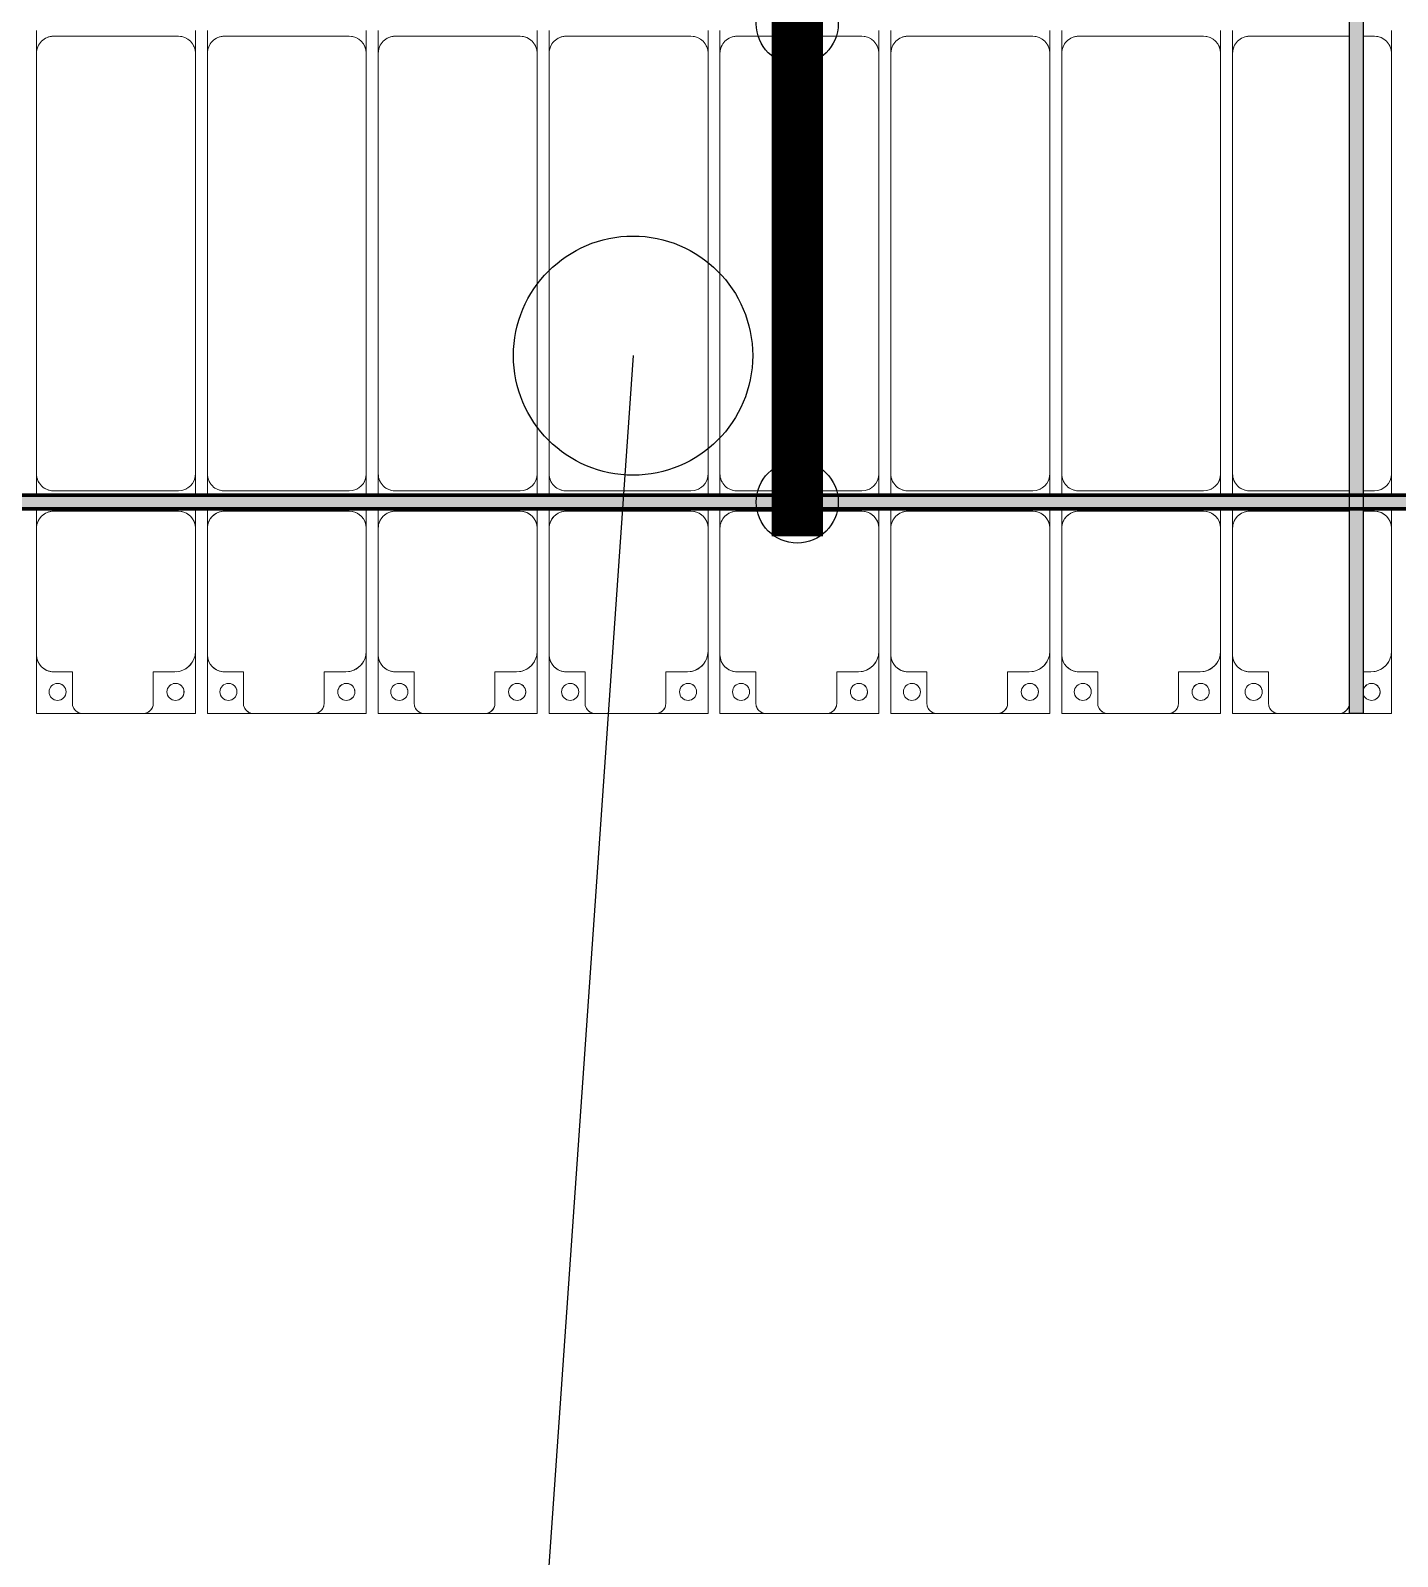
# Model space of a CAD drawing. Header units: millimetres. Extents: x -291190 to 146725, y 19759 to 185158.
# Drawn here: x -29423 to -25423, y 81326 to 85792 of the extents above; entities that cross this region are included whole.
import ezdxf

# ---------------------------------------------------------------- set-up
doc = ezdxf.new("R2010")
doc.units = ezdxf.units.MM
doc.layers.add('A-GENM', color=13, linetype='Continuous', lineweight=9)
doc.layers.add('S-BEAM', color=12, linetype='Continuous', lineweight=9)
for name, color, linetype in [('GC-BICH NEO', 6, 'Continuous'), ('GC-DAY NEO', 5, 'Continuous'), ('GC-HOP 40x60 GIA CUONG', 1, 'Continuous')]:
    doc.layers.add(name, color=color, linetype=linetype)

# ---------------------------------------------------------------- blocks, each defined once
blk = doc.blocks.new('Dải phao đi lại kèm đỡ invester - DẢI PHAO ĐI LẠI-65799-KHUNG KẾT CẤU BÈ PIN 4')
at = {"layer": 'A-GENM', "color": 7}
for p, q in [((90258.4, 1312.2), (90341.4, 1312.2)), ((90258.4, 1129.7), (90258.4, 1312.2)), ((90258.4, 1312.2), (90258.4, 1129.7)), ((90341.4, 1312.2), (90258.4, 1312.2)), ((90381.4, 1312.2), (90411.8, 1312.2)), ((90411.8, 1312.2), (90381.4, 1312.2)), ((90588.2, 1312.2), (90411.8, 1312.2)), ((90588.2, 1312.2), (90723.4, 1312.2)), ((90723.4, 1312.2), (90588.2, 1312.2)), ((90723.4, 1312.2), (90723.4, 1139.7)), ((90723.4, 1139.7), (90723.4, 1312.2)), ((90758.4, 1312.2), (90911.8, 1312.2)), ((90758.4, 1129.7), (90758.4, 1312.2)), ((90758.4, 1312.2), (90758.4, 1129.7)), ((90911.8, 1312.2), (90758.4, 1312.2)), ((91088.2, 1312.2), (90911.8, 1312.2)), ((91089.3, 1312.2), (91223.4, 1312.2)), ((91223.4, 1312.2), (91089.3, 1312.2)), ((91223.4, 1312.2), (91223.4, 1139.7)), ((91223.4, 1139.7), (91223.4, 1312.2)), ((91258.4, 1312.2), (91411.8, 1312.2)), ((91258.4, 1129.7), (91258.4, 1312.2)), ((91258.4, 1312.2), (91258.4, 1129.7)), ((91411.8, 1312.2), (91258.4, 1312.2)), ((91588.2, 1312.2), (91411.8, 1312.2)), ((91588.2, 1312.2), (91723.4, 1312.2)), ((91723.4, 1312.2), (91588.2, 1312.2)), ((91723.4, 1312.2), (91723.4, 1139.7)), ((91723.4, 1139.7), (91723.4, 1312.2)), ((91758.4, 1312.2), (91911.8, 1312.2)), ((91758.4, 1129.7), (91758.4, 1312.2)), ((91758.4, 1312.2), (91758.4, 1129.7)), ((91911.8, 1312.2), (91758.4, 1312.2)), ((92088.2, 1312.2), (91911.8, 1312.2)), ((92088.2, 1312.2), (92223.4, 1312.2)), ((92223.4, 1312.2), (92088.2, 1312.2)), ((92223.4, 1312.2), (92223.4, 1139.7)), ((92223.4, 1139.7), (92223.4, 1312.2)), ((92258.4, 1312.2), (92411.8, 1312.2)), ((92258.4, 1129.7), (92258.4, 1312.2)), ((92258.4, 1312.2), (92258.4, 1129.7)), ((92411.8, 1312.2), (92258.4, 1312.2)), ((92588.2, 1312.2), (92411.8, 1312.2)), ((92588.2, 1312.2), (92723.4, 1312.2)), ((92723.4, 1312.2), (92588.2, 1312.2)), ((92723.4, 1312.2), (92723.4, 1139.7)), ((92723.4, 1139.7), (92723.4, 1312.2)), ((92758.4, 1312.2), (92906.3, 1312.2)), ((92758.4, 1129.7), (92758.4, 1312.2)), ((92758.4, 1312.2), (92758.4, 1129.7)), ((92906.3, 1312.2), (92758.4, 1312.2)), ((93088.2, 1312.2), (92911.8, 1312.2)), ((93088.2, 1312.2), (93223.4, 1312.2)), ((93223.4, 1312.2), (93088.2, 1312.2)), ((93223.4, 1312.2), (93223.4, 1139.7)), ((93223.4, 1139.7), (93223.4, 1312.2)), ((93258.4, 1312.2), (93411.8, 1312.2)), ((93258.4, 1129.7), (93258.4, 1312.2)), ((93258.4, 1312.2), (93258.4, 1129.7)), ((93411.8, 1312.2), (93258.4, 1312.2)), ((93588.2, 1312.2), (93411.8, 1312.2)), ((93588.2, 1312.2), (93723.4, 1312.2)), ((93723.4, 1312.2), (93588.2, 1312.2)), ((93723.4, 1312.2), (93723.4, 1139.7)), ((93723.4, 1139.7), (93723.4, 1312.2)), ((93758.4, 1312.2), (93911.8, 1312.2)), ((93758.4, 1129.7), (93758.4, 1312.2)), ((93758.4, 1312.2), (93758.4, 1129.7)), ((93911.8, 1312.2), (93758.4, 1312.2)), ((94088.2, 1312.2), (93911.8, 1312.2)), ((94088.2, 1312.2), (94223.4, 1312.2)), ((94223.4, 1312.2), (94088.2, 1312.2)), ((94223.4, 1312.2), (94223.4, 1139.7)), ((94223.4, 1139.7), (94223.4, 1312.2)), ((90381.8, 1282.2), (90381.8, 1189.7)), ((90618.2, 1189.7), (90618.2, 1282.2)), ((90881.8, 1282.2), (90881.8, 1189.7)), ((91118.2, 1189.7), (91118.2, 1282.2)), ((91381.8, 1282.2), (91381.8, 1189.7)), ((91618.2, 1189.7), (91618.2, 1282.2)), ((91881.8, 1282.2), (91881.8, 1189.7)), ((92118.2, 1189.7), (92118.2, 1282.2)), ((92381.8, 1282.2), (92381.8, 1189.7)), ((92618.2, 1189.7), (92618.2, 1282.2)), ((92881.8, 1282.2), (92881.8, 1189.7)), ((93118.2, 1189.7), (93118.2, 1282.2)), ((93381.8, 1282.2), (93381.8, 1189.7)), ((93618.2, 1189.7), (93618.2, 1282.2)), ((93881.8, 1282.2), (93881.8, 1189.7)), ((94118.2, 1189.7), (94118.2, 1282.2)), ((90341.4, 1189.7), (90318.4, 1189.7)), ((90673.4, 1189.7), (90618.2, 1189.7)), ((90881.8, 1189.7), (90818.4, 1189.7)), ((91173.4, 1189.7), (91118.2, 1189.7)), ((91381.8, 1189.7), (91318.4, 1189.7)), ((91673.4, 1189.7), (91618.2, 1189.7)), ((91881.8, 1189.7), (91818.4, 1189.7)), ((92173.4, 1189.7), (92118.2, 1189.7)), ((92381.8, 1189.7), (92318.4, 1189.7)), ((92673.4, 1189.7), (92618.2, 1189.7)), ((92881.8, 1189.7), (92818.4, 1189.7)), ((93173.4, 1189.7), (93118.2, 1189.7)), ((93381.8, 1189.7), (93318.4, 1189.7)), ((93673.4, 1189.7), (93618.2, 1189.7)), ((93881.8, 1189.7), (93818.4, 1189.7)), ((94173.4, 1189.7), (94118.2, 1189.7)), ((90258.4, 1129.7), (90258.4, 769.7)), ((90723.4, 769.7), (90723.4, 1139.7)), ((90758.4, 1129.7), (90758.4, 769.7)), ((91223.4, 769.7), (91223.4, 1139.7)), ((91258.4, 1129.7), (91258.4, 769.7)), ((91723.4, 769.7), (91723.4, 1139.7)), ((91758.4, 1129.7), (91758.4, 769.7)), ((92223.4, 769.7), (92223.4, 1139.7)), ((92258.4, 1129.7), (92258.4, 769.7)), ((92723.4, 769.7), (92723.4, 1139.7)), ((92758.4, 1129.7), (92758.4, 769.7)), ((93223.4, 769.7), (93223.4, 1139.7)), ((93258.4, 1129.7), (93258.4, 769.7)), ((93723.4, 769.7), (93723.4, 1139.7)), ((93758.4, 1129.7), (93758.4, 769.7)), ((94223.4, 769.7), (94223.4, 1139.7)), ((90258.4, 712.9), (90258.4, 769.7)), ((90258.4, 712.9), (90258.4, 769.7)), ((90723.4, 769.7), (90723.4, 712.9)), ((90723.4, 769.7), (90723.4, 712.9)), ((90758.4, 712.9), (90758.4, 769.7)), ((90758.4, 712.9), (90758.4, 769.7)), ((91223.4, 769.7), (91223.4, 712.9)), ((91223.4, 769.7), (91223.4, 712.9)), ((91258.4, 712.9), (91258.4, 769.7)), ((91258.4, 712.9), (91258.4, 769.7)), ((91723.4, 769.7), (91723.4, 712.9)), ((91723.4, 769.7), (91723.4, 712.9)), ((91758.4, 712.9), (91758.4, 769.7)), ((91758.4, 712.9), (91758.4, 769.7)), ((92223.4, 769.7), (92223.4, 712.9)), ((92223.4, 769.7), (92223.4, 712.9)), ((92258.4, 712.9), (92258.4, 769.7)), ((92258.4, 712.9), (92258.4, 769.7)), ((92723.4, 769.7), (92723.4, 712.9)), ((92723.4, 769.7), (92723.4, 712.9)), ((92758.4, 712.9), (92758.4, 769.7)), ((92758.4, 712.9), (92758.4, 769.7)), ((93223.4, 769.7), (93223.4, 712.9)), ((93223.4, 769.7), (93223.4, 712.9)), ((93258.4, 712.9), (93258.4, 769.7)), ((93258.4, 712.9), (93258.4, 769.7)), ((93723.4, 769.7), (93723.4, 712.9)), ((93723.4, 769.7), (93723.4, 712.9)), ((93758.4, 712.9), (93758.4, 769.7)), ((93758.4, 712.9), (93758.4, 769.7)), ((94223.4, 769.7), (94223.4, 712.9)), ((94223.4, 769.7), (94223.4, 712.9)), ((90308.4, 719.7), (90341.4, 719.7)), ((90381.4, 719.7), (90673.4, 719.7)), ((90808.4, 719.7), (91173.4, 719.7)), ((91308.4, 719.7), (91673.4, 719.7)), ((91808.4, 719.7), (92173.4, 719.7)), ((92308.4, 719.7), (92673.4, 719.7)), ((92808.4, 719.7), (93173.4, 719.7)), ((93308.4, 719.7), (93673.4, 719.7)), ((93808.4, 719.7), (94173.4, 719.7)), ((90258.4, 610.3), (90258.4, 672.9)), ((90258.4, 610.3), (90258.4, 672.9)), ((90723.4, 672.9), (90723.4, 610.3)), ((90723.4, 672.9), (90723.4, 610.3)), ((90758.4, 610.3), (90758.4, 672.9)), ((90758.4, 610.3), (90758.4, 672.9)), ((91223.4, 672.9), (91223.4, 610.3)), ((91223.4, 672.9), (91223.4, 610.3)), ((91258.4, 610.3), (91258.4, 672.9)), ((91258.4, 610.3), (91258.4, 672.9)), ((91723.4, 672.9), (91723.4, 610.3)), ((91723.4, 672.9), (91723.4, 610.3)), ((91758.4, 610.3), (91758.4, 672.9)), ((91758.4, 610.3), (91758.4, 672.9)), ((92223.4, 672.9), (92223.4, 610.3)), ((92223.4, 672.9), (92223.4, 610.3)), ((92258.4, 610.3), (92258.4, 672.9)), ((92258.4, 610.3), (92258.4, 672.9)), ((92723.4, 672.9), (92723.4, 610.3)), ((92723.4, 672.9), (92723.4, 610.3)), ((92758.4, 610.3), (92758.4, 672.9)), ((92758.4, 610.3), (92758.4, 672.9)), ((93223.4, 672.9), (93223.4, 610.3)), ((93223.4, 672.9), (93223.4, 610.3)), ((93258.4, 610.3), (93258.4, 672.9)), ((93258.4, 610.3), (93258.4, 672.9)), ((93723.4, 672.9), (93723.4, 610.3)), ((93723.4, 672.9), (93723.4, 610.3)), ((93758.4, 610.3), (93758.4, 672.9)), ((93758.4, 610.3), (93758.4, 672.9)), ((94223.4, 672.9), (94223.4, 610.3)), ((94223.4, 672.9), (94223.4, 610.3)), ((90341.4, 660.3), (90308.4, 660.3)), ((90673.4, 660.3), (90381.4, 660.3)), ((91173.4, 660.3), (90808.4, 660.3)), ((91673.4, 660.3), (91308.4, 660.3)), ((92173.4, 660.3), (91808.4, 660.3)), ((92673.4, 660.3), (92308.4, 660.3)), ((93173.4, 660.3), (92808.4, 660.3)), ((93673.4, 660.3), (93308.4, 660.3)), ((94173.4, 660.3), (93808.4, 660.3)), ((90258.4, 610.3), (90258.4, -620.3)), ((90723.4, -620.3), (90723.4, 610.3)), ((90758.4, 610.3), (90758.4, -620.3)), ((91223.4, -620.3), (91223.4, 610.3)), ((91258.4, 610.3), (91258.4, -620.3)), ((91723.4, -620.3), (91723.4, 610.3)), ((91758.4, 610.3), (91758.4, -620.3)), ((92223.4, -620.3), (92223.4, 610.3)), ((92258.4, 610.3), (92258.4, -620.3)), ((92723.4, -620.3), (92723.4, 610.3)), ((92758.4, 610.3), (92758.4, -620.3)), ((93223.4, -620.3), (93223.4, 610.3)), ((93258.4, 610.3), (93258.4, -620.3)), ((93723.4, -620.3), (93723.4, 610.3)), ((93758.4, 610.3), (93758.4, -620.3)), ((94223.4, -620.3), (94223.4, 610.3)), ((90258.4, -687.1), (90258.4, -620.3)), ((90258.4, -687.1), (90258.4, -620.3)), ((90723.4, -620.3), (90723.4, -687.1)), ((90723.4, -620.3), (90723.4, -687.1)), ((90758.4, -687.1), (90758.4, -620.3)), ((90758.4, -687.1), (90758.4, -620.3)), ((91223.4, -620.3), (91223.4, -687.1)), ((91223.4, -620.3), (91223.4, -687.1)), ((91258.4, -687.1), (91258.4, -620.3)), ((91258.4, -687.1), (91258.4, -620.3)), ((91723.4, -620.3), (91723.4, -687.1)), ((91723.4, -620.3), (91723.4, -687.1)), ((91758.4, -687.1), (91758.4, -620.3)), ((91758.4, -687.1), (91758.4, -620.3)), ((92223.4, -620.3), (92223.4, -687.1)), ((92223.4, -620.3), (92223.4, -687.1)), ((92258.4, -687.1), (92258.4, -620.3)), ((92258.4, -687.1), (92258.4, -620.3)), ((92723.4, -620.3), (92723.4, -687.1)), ((92723.4, -620.3), (92723.4, -687.1)), ((92758.4, -687.1), (92758.4, -620.3)), ((92758.4, -687.1), (92758.4, -620.3)), ((93223.4, -620.3), (93223.4, -687.1)), ((93223.4, -620.3), (93223.4, -687.1)), ((93258.4, -687.1), (93258.4, -620.3)), ((93258.4, -687.1), (93258.4, -620.3)), ((93723.4, -620.3), (93723.4, -687.1)), ((93723.4, -620.3), (93723.4, -687.1)), ((93758.4, -687.1), (93758.4, -620.3)), ((93758.4, -687.1), (93758.4, -620.3)), ((94223.4, -620.3), (94223.4, -687.1)), ((94223.4, -620.3), (94223.4, -687.1)), ((90308.4, -670.3), (90341.4, -670.3)), ((90381.4, -670.3), (90673.4, -670.3)), ((90808.4, -670.3), (91173.4, -670.3)), ((91308.4, -670.3), (91673.4, -670.3)), ((91808.4, -670.3), (92173.4, -670.3)), ((92308.4, -670.3), (92673.4, -670.3)), ((92808.4, -670.3), (93173.4, -670.3)), ((93308.4, -670.3), (93673.4, -670.3)), ((93808.4, -670.3), (94173.4, -670.3))]:
    blk.add_line(p, q, dxfattribs=at)
for centre, radius, start, end in [((90411.8, 1282.2), 30, 90, 180), ((90411.8, 1282.2), 30, 105, 165), ((90411.8, 1282.2), 30, 135, 165), ((90411.8, 1282.2), 30, 135, 165), ((90411.8, 1282.2), 30, 105, 120), ((90411.8, 1282.2), 30, 105, 120), ((90588.2, 1282.2), 30, 360, 90), ((90588.2, 1282.2), 30, 60, 75), ((90588.2, 1282.2), 30, 15, 75), ((90588.2, 1282.2), 30, 60, 75), ((90588.2, 1282.2), 30, 15, 30), ((90588.2, 1282.2), 30, 15, 30), ((90911.8, 1282.2), 30, 90, 180), ((90911.8, 1282.2), 30, 105, 165), ((90911.8, 1282.2), 30, 135, 165), ((90911.8, 1282.2), 30, 135, 165), ((90911.8, 1282.2), 30, 105, 120), ((90911.8, 1282.2), 30, 105, 120), ((91088.2, 1282.2), 30, 360, 90), ((91088.2, 1282.2), 30, 60, 75), ((91088.2, 1282.2), 30, 15, 75), ((91088.2, 1282.2), 30, 60, 75), ((91088.2, 1282.2), 30, 15, 30), ((91088.2, 1282.2), 30, 15, 30), ((91411.8, 1282.2), 30, 90, 180), ((91411.8, 1282.2), 30, 105, 165), ((91411.8, 1282.2), 30, 135, 165), ((91411.8, 1282.2), 30, 135, 165), ((91411.8, 1282.2), 30, 105, 120), ((91411.8, 1282.2), 30, 105, 120), ((91588.2, 1282.2), 30, 360, 90), ((91588.2, 1282.2), 30, 60, 75), ((91588.2, 1282.2), 30, 15, 75), ((91588.2, 1282.2), 30, 60, 75), ((91588.2, 1282.2), 30, 15, 30), ((91588.2, 1282.2), 30, 15, 30), ((91911.8, 1282.2), 30, 90, 180), ((91911.8, 1282.2), 30, 105, 165), ((91911.8, 1282.2), 30, 135, 165), ((91911.8, 1282.2), 30, 135, 165), ((91911.8, 1282.2), 30, 105, 120), ((91911.8, 1282.2), 30, 105, 120), ((92088.2, 1282.2), 30, 360, 90), ((92088.2, 1282.2), 30, 60, 75), ((92088.2, 1282.2), 30, 15, 75), ((92088.2, 1282.2), 30, 60, 75), ((92088.2, 1282.2), 30, 15, 30), ((92088.2, 1282.2), 30, 15, 30), ((92411.8, 1282.2), 30, 90, 180), ((92411.8, 1282.2), 30, 105, 165), ((92411.8, 1282.2), 30, 135, 165), ((92411.8, 1282.2), 30, 135, 165), ((92411.8, 1282.2), 30, 105, 120), ((92411.8, 1282.2), 30, 105, 120), ((92588.2, 1282.2), 30, 360, 90), ((92588.2, 1282.2), 30, 60, 75), ((92588.2, 1282.2), 30, 15, 75), ((92588.2, 1282.2), 30, 60, 75), ((92588.2, 1282.2), 30, 15, 30), ((92588.2, 1282.2), 30, 15, 30), ((92911.8, 1282.2), 30, 90, 180), ((92911.8, 1282.2), 30, 100.6133, 165), ((92911.8, 1282.2), 30, 135, 165), ((92911.8, 1282.2), 30, 135, 165), ((92911.8, 1282.2), 30, 100.6133, 120), ((92911.8, 1282.2), 30, 100.6133, 120), ((93088.2, 1282.2), 30, 360, 90), ((93088.2, 1282.2), 30, 60, 75), ((93088.2, 1282.2), 30, 15, 75), ((93088.2, 1282.2), 30, 60, 75), ((93088.2, 1282.2), 30, 15, 30), ((93088.2, 1282.2), 30, 15, 30), ((93411.8, 1282.2), 30, 90, 180), ((93411.8, 1282.2), 30, 105, 165), ((93411.8, 1282.2), 30, 135, 165), ((93411.8, 1282.2), 30, 135, 165), ((93411.8, 1282.2), 30, 105, 120), ((93411.8, 1282.2), 30, 105, 120), ((93588.2, 1282.2), 30, 360, 90), ((93588.2, 1282.2), 30, 60, 75), ((93588.2, 1282.2), 30, 15, 75), ((93588.2, 1282.2), 30, 60, 75), ((93588.2, 1282.2), 30, 15, 30), ((93588.2, 1282.2), 30, 15, 30), ((93911.8, 1282.2), 30, 90, 180), ((93911.8, 1282.2), 30, 105, 165), ((93911.8, 1282.2), 30, 135, 165), ((93911.8, 1282.2), 30, 135, 165), ((93911.8, 1282.2), 30, 105, 120), ((93911.8, 1282.2), 30, 105, 120), ((94088.2, 1282.2), 30, 360, 90), ((94088.2, 1282.2), 30, 60, 75), ((94088.2, 1282.2), 30, 15, 75), ((94088.2, 1282.2), 30, 60, 75), ((94088.2, 1282.2), 30, 15, 30), ((94088.2, 1282.2), 30, 15, 30), ((90316.8, 1248.6), 25, 90, 270), ((90316.8, 1248.6), 25, 90, 255), ((90316.8, 1248.6), 25, 15, 90), ((90316.8, 1248.6), 25, 15, 90), ((90661.8, 1248.6), 25, 90, 270), ((90661.8, 1248.6), 25, 90, 180), ((90661.8, 1248.6), 25, 270, 90), ((90661.8, 1248.6), 25, 270, 90), ((90816.8, 1248.6), 25, 90, 270), ((90816.8, 1248.6), 25, 90, 255), ((90816.8, 1248.6), 25, 270, 90), ((90816.8, 1248.6), 25, 0, 90), ((91161.8, 1248.6), 25, 90, 270), ((91161.8, 1248.6), 25, 90, 180), ((91161.8, 1248.6), 25, 270, 90), ((91161.8, 1248.6), 25, 270, 90), ((91316.8, 1248.6), 25, 90, 270), ((91316.8, 1248.6), 25, 90, 255), ((91316.8, 1248.6), 25, 270, 90), ((91316.8, 1248.6), 25, 0, 90), ((91661.8, 1248.6), 25, 90, 270), ((91661.8, 1248.6), 25, 90, 180), ((91661.8, 1248.6), 25, 270, 90), ((91661.8, 1248.6), 25, 270, 90), ((91816.8, 1248.6), 25, 90, 270), ((91816.8, 1248.6), 25, 90, 255), ((91816.8, 1248.6), 25, 270, 90), ((91816.8, 1248.6), 25, 0, 90), ((92161.8, 1248.6), 25, 90, 270), ((92161.8, 1248.6), 25, 90, 180), ((92161.8, 1248.6), 25, 270, 90), ((92161.8, 1248.6), 25, 270, 90), ((92316.8, 1248.6), 25, 90, 270), ((92316.8, 1248.6), 25, 90, 255), ((92316.8, 1248.6), 25, 270, 90), ((92316.8, 1248.6), 25, 0, 90), ((92661.8, 1248.6), 25, 90, 270), ((92661.8, 1248.6), 25, 90, 180), ((92661.8, 1248.6), 25, 270, 90), ((92661.8, 1248.6), 25, 270, 90), ((92816.8, 1248.6), 25, 90, 270), ((92816.8, 1248.6), 25, 90, 255), ((92816.8, 1248.6), 25, 270, 90), ((92816.8, 1248.6), 25, 0, 90), ((93161.8, 1248.6), 25, 90, 270), ((93161.8, 1248.6), 25, 90, 180), ((93161.8, 1248.6), 25, 270, 90), ((93161.8, 1248.6), 25, 270, 90), ((93316.8, 1248.6), 25, 90, 270), ((93316.8, 1248.6), 25, 90, 255), ((93316.8, 1248.6), 25, 270, 90), ((93316.8, 1248.6), 25, 0, 90), ((93661.8, 1248.6), 25, 90, 270), ((93661.8, 1248.6), 25, 90, 180), ((93661.8, 1248.6), 25, 270, 90), ((93661.8, 1248.6), 25, 270, 90), ((93816.8, 1248.6), 25, 90, 270), ((93816.8, 1248.6), 25, 90, 255), ((93816.8, 1248.6), 25, 270, 90), ((93816.8, 1248.6), 25, 0, 90), ((94161.8, 1248.6), 25, 90, 270), ((94161.8, 1248.6), 25, 90, 180), ((94161.8, 1248.6), 25, 270, 90), ((94161.8, 1248.6), 25, 270, 90), ((90316.8, 1248.6), 25, 270, 345), ((90316.8, 1248.6), 25, 270, 285), ((90316.8, 1248.6), 25, 300, 345), ((90661.8, 1248.6), 25, 195, 255), ((90816.8, 1248.6), 25, 270, 285), ((90816.8, 1248.6), 25, 300, 345), ((91161.8, 1248.6), 25, 195, 255), ((91316.8, 1248.6), 25, 270, 285), ((91316.8, 1248.6), 25, 300, 345), ((91661.8, 1248.6), 25, 195, 255), ((91816.8, 1248.6), 25, 270, 285), ((91816.8, 1248.6), 25, 300, 345), ((92161.8, 1248.6), 25, 195, 255), ((92316.8, 1248.6), 25, 270, 285), ((92316.8, 1248.6), 25, 300, 345), ((92661.8, 1248.6), 25, 195, 255), ((92816.8, 1248.6), 25, 270, 285), ((92816.8, 1248.6), 25, 300, 345), ((93161.8, 1248.6), 25, 195, 255), ((93316.8, 1248.6), 25, 270, 285), ((93316.8, 1248.6), 25, 300, 345), ((93661.8, 1248.6), 25, 195, 255), ((93816.8, 1248.6), 25, 265.2233, 270), ((93816.8, 1248.6), 25, 270, 285), ((93816.8, 1248.6), 25, 300, 345), ((94161.8, 1248.6), 25, 195, 255), ((90318.4, 1129.7), 60, 90, 180), ((90318.4, 1129.7), 60, 90, 150), ((90318.4, 1129.7), 60, 135, 150), ((90318.4, 1129.7), 60, 135, 150), ((90673.4, 1139.7), 50, 0, 90), ((90673.4, 1139.7), 50, 45, 90), ((90673.4, 1139.7), 50, 15, 90), ((90673.4, 1139.7), 50, 45, 90), ((90818.4, 1129.7), 60, 90, 180), ((90818.4, 1129.7), 60, 90, 150), ((90818.4, 1129.7), 60, 135, 150), ((90818.4, 1129.7), 60, 135, 150), ((91173.4, 1139.7), 50, 0, 90), ((91173.4, 1139.7), 50, 45, 90), ((91173.4, 1139.7), 50, 15, 90), ((91173.4, 1139.7), 50, 45, 90), ((91318.4, 1129.7), 60, 90, 180), ((91318.4, 1129.7), 60, 90, 150), ((91318.4, 1129.7), 60, 135, 150), ((91318.4, 1129.7), 60, 135, 150), ((91673.4, 1139.7), 50, 0, 90), ((91673.4, 1139.7), 50, 45, 90), ((91673.4, 1139.7), 50, 15, 90), ((91673.4, 1139.7), 50, 45, 90), ((91818.4, 1129.7), 60, 90, 180), ((91818.4, 1129.7), 60, 90, 150), ((91818.4, 1129.7), 60, 135, 150), ((91818.4, 1129.7), 60, 135, 150), ((92173.4, 1139.7), 50, 0, 90), ((92173.4, 1139.7), 50, 45, 90), ((92173.4, 1139.7), 50, 15, 90), ((92173.4, 1139.7), 50, 45, 90), ((92318.4, 1129.7), 60, 90, 180), ((92318.4, 1129.7), 60, 90, 150), ((92318.4, 1129.7), 60, 135, 150), ((92318.4, 1129.7), 60, 135, 150), ((92673.4, 1139.7), 50, 0, 90), ((92673.4, 1139.7), 50, 45, 90), ((92673.4, 1139.7), 50, 15, 90), ((92673.4, 1139.7), 50, 45, 90), ((92818.4, 1129.7), 60, 90, 180), ((92818.4, 1129.7), 60, 90, 150), ((92818.4, 1129.7), 60, 135, 150), ((92818.4, 1129.7), 60, 135, 150), ((93173.4, 1139.7), 50, 0, 90), ((93173.4, 1139.7), 50, 45, 90), ((93173.4, 1139.7), 50, 15, 90), ((93173.4, 1139.7), 50, 45, 90), ((93318.4, 1129.7), 60, 90, 180), ((93318.4, 1129.7), 60, 90, 150), ((93318.4, 1129.7), 60, 135, 150), ((93318.4, 1129.7), 60, 135, 150), ((93673.4, 1139.7), 50, 0, 90), ((93673.4, 1139.7), 50, 45, 90), ((93673.4, 1139.7), 50, 15, 90), ((93673.4, 1139.7), 50, 45, 90), ((93818.4, 1129.7), 60, 90, 180), ((93818.4, 1129.7), 60, 93.5334, 150), ((93818.4, 1129.7), 60, 135, 150), ((93818.4, 1129.7), 60, 135, 150), ((94173.4, 1139.7), 50, 0, 90), ((94173.4, 1139.7), 50, 45, 90), ((94173.4, 1139.7), 50, 15, 90), ((94173.4, 1139.7), 50, 45, 90), ((90308.4, 769.7), 50, 180, 270), ((90673.4, 769.7), 50, 270, 0), ((90808.4, 769.7), 50, 180, 270), ((91173.4, 769.7), 50, 270, 0), ((91308.4, 769.7), 50, 180, 270), ((91673.4, 769.7), 50, 270, 0), ((91808.4, 769.7), 50, 180, 270), ((92173.4, 769.7), 50, 270, 0), ((92308.4, 769.7), 50, 180, 270), ((92673.4, 769.7), 50, 270, 0), ((92808.4, 769.7), 50, 180, 270), ((93173.4, 769.7), 50, 270, 0), ((93308.4, 769.7), 50, 180, 270), ((93673.4, 769.7), 50, 270, 0), ((93808.4, 769.7), 50, 180, 270), ((94173.4, 769.7), 50, 270, 0), ((90308.4, 769.7), 50, 195, 270), ((90673.4, 769.7), 50, 270, 345), ((90808.4, 769.7), 50, 195, 270), ((91173.4, 769.7), 50, 270, 345), ((91308.4, 769.7), 50, 195, 270), ((91673.4, 769.7), 50, 270, 345), ((91808.4, 769.7), 50, 195, 270), ((92173.4, 769.7), 50, 270, 345), ((92308.4, 769.7), 50, 195, 270), ((92673.4, 769.7), 50, 270, 345), ((92808.4, 769.7), 50, 195, 270), ((93173.4, 769.7), 50, 270, 345), ((93308.4, 769.7), 50, 195, 270), ((93673.4, 769.7), 50, 270, 345), ((93808.4, 769.7), 50, 195, 270), ((94173.4, 769.7), 50, 270, 345), ((90308.4, 610.3), 50, 90, 180), ((90308.4, 610.3), 50, 150, 180), ((90308.4, 610.3), 50, 105, 120), ((90673.4, 610.3), 50, 360, 90), ((90673.4, 610.3), 50, 60, 90), ((90673.4, 610.3), 50, 15, 30), ((90808.4, 610.3), 50, 90, 180), ((90808.4, 610.3), 50, 150, 180), ((90808.4, 610.3), 50, 105, 120), ((91173.4, 610.3), 50, 360, 90), ((91173.4, 610.3), 50, 60, 90), ((91173.4, 610.3), 50, 15, 30), ((91308.4, 610.3), 50, 90, 180), ((91308.4, 610.3), 50, 150, 180), ((91308.4, 610.3), 50, 105, 120), ((91673.4, 610.3), 50, 360, 90), ((91673.4, 610.3), 50, 60, 90), ((91673.4, 610.3), 50, 15, 30), ((91808.4, 610.3), 50, 90, 180), ((91808.4, 610.3), 50, 150, 180), ((91808.4, 610.3), 50, 105, 120), ((92173.4, 610.3), 50, 360, 90), ((92173.4, 610.3), 50, 60, 90), ((92173.4, 610.3), 50, 15, 30), ((92308.4, 610.3), 50, 90, 180), ((92308.4, 610.3), 50, 150, 180), ((92308.4, 610.3), 50, 105, 120), ((92673.4, 610.3), 50, 360, 90), ((92673.4, 610.3), 50, 60, 90), ((92673.4, 610.3), 50, 15, 30), ((92808.4, 610.3), 50, 90, 180), ((92808.4, 610.3), 50, 150, 180), ((92808.4, 610.3), 50, 105, 120), ((93173.4, 610.3), 50, 360, 90), ((93173.4, 610.3), 50, 60, 90), ((93173.4, 610.3), 50, 15, 30), ((93308.4, 610.3), 50, 90, 180), ((93308.4, 610.3), 50, 150, 180), ((93308.4, 610.3), 50, 105, 120), ((93673.4, 610.3), 50, 360, 90), ((93673.4, 610.3), 50, 60, 90), ((93673.4, 610.3), 50, 15, 30), ((93808.4, 610.3), 50, 90, 180), ((93808.4, 610.3), 50, 150, 180), ((93808.4, 610.3), 50, 105, 120), ((94173.4, 610.3), 50, 360, 90), ((94173.4, 610.3), 50, 60, 90), ((94173.4, 610.3), 50, 15, 30), ((90308.4, -620.3), 50, 180, 270), ((90673.4, -620.3), 50, 270, 0), ((90673.4, -620.3), 50, 330, 0), ((90808.4, -620.3), 50, 180, 270), ((91173.4, -620.3), 50, 270, 0), ((91173.4, -620.3), 50, 330, 0), ((91308.4, -620.3), 50, 180, 270), ((91673.4, -620.3), 50, 270, 0), ((91673.4, -620.3), 50, 330, 0), ((91808.4, -620.3), 50, 180, 270), ((92173.4, -620.3), 50, 270, 0), ((92173.4, -620.3), 50, 330, 0), ((92308.4, -620.3), 50, 180, 270), ((92673.4, -620.3), 50, 270, 0), ((92673.4, -620.3), 50, 330, 0), ((92808.4, -620.3), 50, 180, 270), ((93173.4, -620.3), 50, 270, 0), ((93173.4, -620.3), 50, 330, 0), ((93308.4, -620.3), 50, 180, 270), ((93673.4, -620.3), 50, 270, 0), ((93673.4, -620.3), 50, 330, 0), ((93808.4, -620.3), 50, 180, 270), ((94173.4, -620.3), 50, 270, 0), ((94173.4, -620.3), 50, 330, 0), ((90308.4, -620.3), 50, 195, 210), ((90308.4, -620.3), 50, 240, 270), ((90673.4, -620.3), 50, 270, 300), ((90808.4, -620.3), 50, 195, 210), ((90808.4, -620.3), 50, 240, 270), ((91173.4, -620.3), 50, 270, 300), ((91308.4, -620.3), 50, 195, 210), ((91308.4, -620.3), 50, 240, 270), ((91673.4, -620.3), 50, 270, 300), ((91808.4, -620.3), 50, 195, 210), ((91808.4, -620.3), 50, 240, 270), ((92173.4, -620.3), 50, 270, 300), ((92308.4, -620.3), 50, 195, 210), ((92308.4, -620.3), 50, 240, 270), ((92673.4, -620.3), 50, 270, 300), ((92808.4, -620.3), 50, 195, 210), ((92808.4, -620.3), 50, 240, 270), ((93173.4, -620.3), 50, 270, 300), ((93308.4, -620.3), 50, 195, 210), ((93308.4, -620.3), 50, 240, 270), ((93673.4, -620.3), 50, 270, 300), ((93808.4, -620.3), 50, 195, 210), ((93808.4, -620.3), 50, 240, 270), ((94173.4, -620.3), 50, 270, 300)]:
    blk.add_arc(centre, radius, start, end, dxfattribs=at)
blk = doc.blocks.new('Dầm C52 - Dầm C52-V25-KHUNG KẾT CẤU BÈ PIN 4')
at = {"layer": 'S-BEAM', "lineweight": 140}
blk.add_hatch(color=1, dxfattribs=at).paths.add_polyline_path([(-173700.3, 20), (-174539.9, 20), (-174539.9, -20), (174539.9, -20), (174539.9, 20), (-172791.8, 20)])
at = {"layer": 'S-BEAM', "color": 1, "lineweight": 140}
for p, q in [((-174539.9, 20), (174539.9, 20)), ((174539.9, -20), (-174539.9, -20))]:
    blk.add_line(p, q, dxfattribs=at)
blk = doc.blocks.new('Dầm C52 - Hộp 40x60-62905-KHUNG KẾT CẤU BÈ PIN 4')
at = {"layer": 'S-BEAM', "lineweight": 25}
blk.add_hatch(color=4, dxfattribs=at).paths.add_polyline_path([(-37712.2, -20), (37712.2, -20), (37712.2, 20), (-37712.2, 20)])
at = {"layer": 'S-BEAM', "color": 4, "lineweight": 25}
for p, q in [((-37712.2, -20), (-37712.2, 20)), ((-37712.2, 20), (37712.2, 20)), ((37712.2, -20), (-37712.2, -20))]:
    blk.add_line(p, q, dxfattribs=at)

msp = doc.modelspace()

# ---------------------------------------------------------------- linework, layer by layer
at = {"layer": 'GC-BICH NEO'}
msp.add_circle((-27660.1, 84840.2), 350, dxfattribs=at)
at = {"layer": 'GC-DAY NEO'}
msp.add_line((-27660.1, 84840.2), (-28215.7, 76859.5), dxfattribs=at)
at = {"layer": 'GC-HOP 40x60 GIA CUONG', "const_width": 150}
msp.add_lwpolyline([(-27179.7, 84311.7), (-27179.7, 99311.7)], dxfattribs=at)
at = {"layer": 'GC-HOP 40x60 GIA CUONG'}
for centre in [(-27179.7, 85811.7), (-27179.7, 84411.7)]:
    msp.add_circle(centre, 120, dxfattribs=at)

# ---------------------------------------------------------------- block references
at = {"layer": 'A-GENM', "color": 7, "rotation": 180}
msp.add_blockref('Dải phao đi lại kèm đỡ invester - DẢI PHAO ĐI LẠI-65799-KHUNG KẾT CẤU BÈ PIN 4', (64817.6, 85104.6), dxfattribs=at)
at = {"layer": 'S-BEAM', "color": 4, "lineweight": 25, "rotation": 89.99999999999977}
msp.add_blockref('Dầm C52 - Hộp 40x60-62905-KHUNG KẾT CẤU BÈ PIN 4', (-25543.8, 121504.6), dxfattribs=at)
at = {"layer": 'S-BEAM', "color": 1, "lineweight": 140, "rotation": 180}
msp.add_blockref('Dầm C52 - Dầm C52-V25-KHUNG KẾT CẤU BÈ PIN 4', (-109123.8, 84411.7), dxfattribs=at)

doc.saveas('drawing.dxf')
